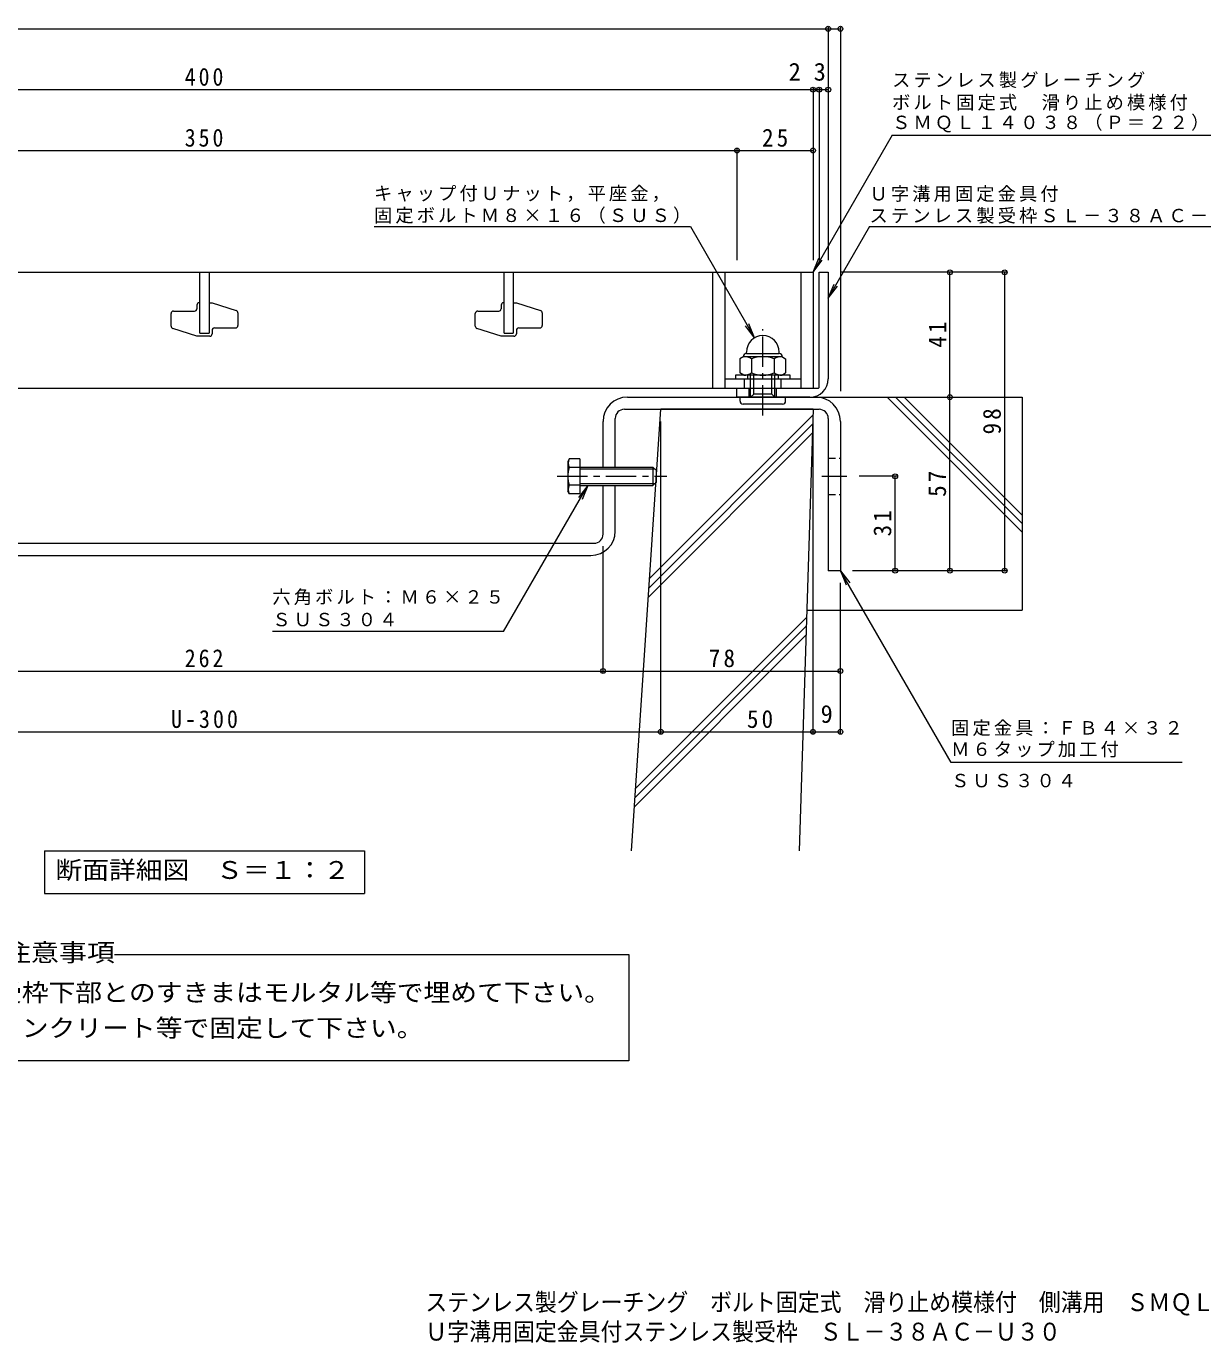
# Model space of a CAD drawing. Units: millimetres on the paper, enlarged 10 times, with parts at other scales. Extents: x -2184 to 2307, y -1959 to 1524.
# Drawn here: x -1134 to 800, y -1959 to 203 of the extents above; entities that cross this region are included whole.
import ezdxf
from ezdxf.enums import TextEntityAlignment as Align

# ---------------------------------------------------------------- set-up
doc = ezdxf.new("R2010")
doc.units = ezdxf.units.MM
doc.header["$LTSCALE"] = 10
doc.header["$PDMODE"] = 32
doc.header["$PDSIZE"] = 8
doc.linetypes.add('CHAIN1', pattern=[8, 5, -1, 1, -1])
doc.linetypes.add('DASHED1', pattern=[1.8, 1.2, -0.6])
for name, color, linetype, lineweight in [('D-1_躯体', 2, 'Continuous', 9), ('D-2_仕上', 3, 'Continuous', 9), ('D-4_文字', 7, 'Continuous', 9), ('D-5_建具', 7, 'Continuous', 9), ('D-6_間仕切', 6, 'Continuous', 5), ('D-8_ハッチ', 3, 'Continuous', 9), ('D-A_インテリア', 2, 'Continuous', 9), ('D-B_衛生陶器', 2, 'Continuous', 9)]:
    doc.layers.add(name, color=color, linetype=linetype, lineweight=lineweight)
doc.layers.add('F-0_F-0ﾚｲﾔ', color=2, linetype='Continuous')
doc.styles.add('ＭＳ ゴシック', font='')
doc.styles.get('ＭＳ ゴシック').set_extended_font_data('MS Gothic')

msp = doc.modelspace()

# ---------------------------------------------------------------- linework, layer by layer
at = {"layer": 'D-1_躯体'}
for p, q in [((169.31, -390.07), (169.31, -201.07)), ((169.31, -201.07), (184.31, -201.07)), ((184.31, -201.07), (184.31, -376.07)), ((54.31, -406.07), (54.31, -391.07)), ((99.31, -406.07), (99.31, -391.07))]:
    msp.add_line(p, q, dxfattribs=at)
msp.add_lwpolyline([(154.31, -406.07), (34.31, -406.07), (34.31, -391.07), (168.31, -391.07)], dxfattribs=at)
for centre, radius in [((154.31, -376.07), 30), ((168.31, -390.07), 1)]:
    msp.add_arc(centre, radius, 270, 0, dxfattribs=at)
at = {"layer": 'D-2_仕上'}
for p, q in [((-848.19, -301.07), (-848.19, -201.07)), ((-833.19, -201.07), (-833.19, -301.07)), ((-348.19, -301.07), (-348.19, -201.07)), ((-333.19, -201.07), (-333.19, -301.07)), ((-5.69, -201.07), (-5.69, -391.07)), ((14.31, -201.07), (14.31, -391.07)), ((139.31, -201.07), (139.31, -391.07)), ((-853.19, -255.07), (-853.19, -260.82)), ((-849.19, -251.07), (-848.19, -251.07)), ((-833.19, -251.07), (-828.19, -251.07)), ((-828.19, -251.07), (-788.46, -263.92)), ((-353.19, -255.07), (-353.19, -260.82)), ((-349.19, -251.07), (-348.19, -251.07)), ((-333.19, -251.07), (-328.19, -251.07)), ((-328.19, -251.07), (-288.46, -263.92)), ((-895.69, -289.41), (-895.69, -268.82)), ((-891.69, -264.82), (-857.19, -264.82)), ((-785.69, -267.73), (-785.69, -288.32)), ((-395.69, -289.41), (-395.69, -268.82)), ((-391.69, -264.82), (-357.19, -264.82)), ((-285.69, -267.73), (-285.69, -288.32)), ((-853.19, -306.07), (-892.92, -293.21)), ((-848.19, -301.07), (-833.19, -301.07)), ((-828.19, -296.32), (-828.19, -302.07)), ((-824.19, -292.32), (-789.69, -292.32)), ((-353.19, -306.07), (-392.92, -293.21)), ((-348.19, -301.07), (-333.19, -301.07)), ((-328.19, -296.32), (-328.19, -302.07)), ((-324.19, -292.32), (-289.69, -292.32)), ((-832.19, -306.07), (-853.19, -306.07)), ((-332.19, -306.07), (-353.19, -306.07)), ((14.31, -376.07), (139.31, -376.07)), ((46.81, -391.07), (46.81, -376.07)), ((106.81, -391.07), (106.81, -376.07)), ((-1840.69, -391.07), (159.31, -391.07))]:
    msp.add_line(p, q, dxfattribs=at)
msp.add_lwpolyline([(-1840.69, -201.07), (159.31, -201.07), (159.31, -391.07)], dxfattribs=at)
for centre, start, end in [((-849.19, -255.07), 90, 180), ((-349.19, -255.07), 90, 180), ((-891.69, -268.82), 90, 180), ((-857.19, -260.82), 270, 360), ((-789.69, -267.73), 0, 72.07208), ((-391.69, -268.82), 90, 180), ((-357.19, -260.82), 270, 360), ((-289.69, -267.73), 0, 72.07208), ((-891.69, -289.41), 180, 252.07208), ((-832.19, -302.07), 270, 0), ((-824.19, -296.32), 90, 180), ((-789.69, -288.32), 270, 0), ((-391.69, -289.41), 180, 252.07208), ((-332.19, -302.07), 270, 0), ((-324.19, -296.32), 90, 180), ((-289.69, -288.32), 270, 0)]:
    msp.add_arc(centre, 4, start, end, dxfattribs=at)
at = {"layer": 'D-4_文字'}
for p, q in [((-1865.69, 198.93), (184.31, 198.93)), ((184.31, 201.93), (184.31, -181.07)), ((184.31, 198.93), (204.31, 198.93)), ((204.31, 201.93), (204.31, -396.07)), ((-1840.69, 98.93), (159.31, 98.93)), ((159.31, 101.93), (159.31, -181.07)), ((159.31, 98.93), (169.31, 98.93)), ((169.31, 101.93), (169.31, -181.07)), ((169.31, 98.93), (184.31, 98.93)), ((34.31, 1.93), (34.31, -181.07)), ((-1715.69, -1.07), (34.31, -1.07)), ((34.31, -1.07), (159.31, -1.07)), ((477.31, -201.07), (204.31, -201.07)), ((384.31, -406.07), (384.31, -201.07)), ((474.31, -691.07), (474.31, -201.07)), ((384.31, -691.07), (384.31, -406.07)), ((-90.69, -958.74), (-90.69, -446.07)), ((159.31, -958.74), (159.31, -446.07)), ((297.31, -536.07), (234.88, -536.07)), ((294.31, -691.07), (294.31, -536.07)), ((-185.69, -858.85), (-185.69, -651.07)), ((477.31, -691.07), (224.31, -691.07)), ((204.31, -958.74), (204.31, -711.07)), ((-1495.69, -855.85), (-185.69, -855.85)), ((-185.69, -855.85), (204.31, -855.85)), ((-1590.69, -955.74), (-90.69, -955.74)), ((-90.69, -955.74), (159.31, -955.74)), ((159.31, -955.74), (204.31, -955.74))]:
    msp.add_line(p, q, dxfattribs=at)
for p in [(184.31, 198.93), (204.31, 198.93), (159.31, 98.93), (169.31, 98.93), (184.31, 98.93), (34.31, -1.07), (159.31, -1.07), (384.31, -201.07), (474.31, -201.07), (384.31, -406.07), (294.31, -536.07), (294.31, -691.07), (384.31, -691.07), (474.31, -691.07), (-185.69, -855.85), (204.31, -855.85), (-90.69, -955.74), (159.31, -955.74), (204.31, -955.74)]:
    msp.add_point(p, dxfattribs=at)
at = {"layer": 'D-5_建具'}
for p, q in [((289.22, 23.93), (914.24, 23.93)), ((-562.12, -126.07), (-42.12, -126.07)), ((-42.12, -126.07), (63.31, -308.69)), ((252.15, -126.07), (184.31, -243.57)), ((252.15, -126.07), (912.17, -126.07)), ((159.31, -201.07), (174.53, -181.23)), ((184.31, -243.57), (193.88, -220.47)), ((184.31, -243.57), (199.53, -223.73)), ((63.31, -308.69), (48.09, -288.85)), ((63.31, -308.69), (53.74, -285.59)), ((-210.64, -551.07), (-220.2, -574.17)), ((204.31, -691.07), (213.88, -714.17)), ((-349.2, -791.07), (-729.2, -791.07)), ((766.18, -1006.07), (386.18, -1006.07)), ((-1103.69, -1151.07), (-577.69, -1151.07)), ((-1103.69, -1151.07), (-1103.69, -1221.07)), ((-577.69, -1151.07), (-577.69, -1221.07)), ((-1103.69, -1221.07), (-577.69, -1221.07)), ((-988.33, -1321.69), (-143.4, -1321.69)), ((-143.4, -1321.69), (-143.4, -1496.3)), ((-143.4, -1496.3), (-1537.98, -1496.3))]:
    msp.add_line(p, q, dxfattribs=at)
for points in [[(289.22, 23.93), (159.31, -201.07), (168.88, -177.97)], [(-349.2, -791.07), (-210.64, -551.07), (-225.86, -570.9)], [(386.18, -1006.07), (204.31, -691.07), (219.53, -710.9)]]:
    msp.add_lwpolyline(points, dxfattribs=at)
at = {"layer": 'D-6_間仕切'}
for p, q in [((164.31, -406.07), (502.81, -406.07)), ((502.81, -627.98), (280.9, -406.07)), ((502.81, -613.84), (295.04, -406.07)), ((502.81, -599.7), (309.18, -406.07)), ((502.81, -406.07), (502.81, -756.07)), ((-139.02, -1151.07), (-90.69, -426.07)), ((159.31, -426.07), (-90.69, -426.07)), ((159.31, -426.07), (136.65, -1151.07)), ((-110.23, -719.26), (158.55, -450.48)), ((-109.22, -704.11), (159, -435.88)), ((-111.25, -734.41), (158.09, -465.08)), ((149, -756.07), (502.81, -756.07)), ((-132.19, -1048.54), (148.63, -767.71)), ((-134.21, -1078.84), (147.72, -796.91)), ((-133.2, -1063.69), (148.18, -782.31))]:
    msp.add_line(p, q, dxfattribs=at)
at = {"layer": 'D-8_ハッチ'}
for p, q in [((-145.69, -406.07), (164.31, -406.07)), ((-150.69, -426.07), (169.31, -426.07)), ((-185.69, -521.07), (-185.69, -446.07)), ((-165.69, -521.07), (-165.69, -441.07)), ((184.31, -441.07), (184.31, -691.07)), ((204.31, -446.07), (204.31, -691.07)), ((-185.69, -631.07), (-185.69, -551.07)), ((-165.69, -626.07), (-165.69, -551.07)), ((-1480.69, -646.07), (-200.69, -646.07)), ((-1475.69, -666.07), (-205.69, -666.07)), ((204.31, -691.07), (184.31, -691.07))]:
    msp.add_line(p, q, dxfattribs=at)
at = {"layer": 'D-8_ハッチ', "linetype": 'DASHED1'}
for p, q in [((184.31, -506.07), (204.31, -506.07)), ((184.31, -566.07), (204.31, -566.07))]:
    msp.add_line(p, q, dxfattribs=at)
at = {"layer": 'D-8_ハッチ', "color": 7, "linetype": 'CHAIN1'}
msp.add_line((173.6, -536.07), (214.88, -536.07), dxfattribs=at)
at = {"layer": 'D-8_ハッチ'}
for centre, radius, start, end in [((-145.69, -446.07), 40, 90, 180), ((164.31, -446.07), 40, 0, 90), ((-150.69, -441.07), 15, 90, 180), ((169.31, -441.07), 15, 0, 90), ((-205.69, -626.07), 40, 270, 0), ((-200.69, -631.07), 15, 270, 0)]:
    msp.add_arc(centre, radius, start, end, dxfattribs=at)
at = {"layer": 'D-A_インテリア'}
for p, q in [((-241.17, -507.2), (-243.69, -511.57)), ((-243.69, -511.57), (-243.69, -560.57)), ((-223.69, -507.2), (-241.17, -507.2)), ((-223.69, -507.2), (-223.69, -564.94)), ((-223.69, -521.63), (-241.17, -521.63)), ((-223.69, -521.07), (-103.69, -521.07)), ((-223.69, -524.07), (-100.69, -524.07)), ((-103.69, -521.07), (-98.69, -526.07)), ((-103.69, -521.07), (-103.69, -551.07)), ((-98.69, -526.07), (-98.69, -546.07)), ((-241.17, -564.94), (-243.69, -560.57)), ((-223.69, -550.5), (-241.17, -550.5)), ((-223.69, -548.07), (-100.69, -548.07)), ((-223.69, -551.07), (-103.69, -551.07)), ((-103.69, -551.07), (-98.69, -546.07)), ((-223.69, -564.94), (-241.17, -564.94))]:
    msp.add_line(p, q, dxfattribs=at)
at = {"layer": 'D-A_インテリア', "color": 7, "linetype": 'CHAIN1'}
msp.add_line((-261.19, -536.07), (-81.19, -536.07), dxfattribs=at)
at = {"layer": 'D-A_インテリア'}
for centre, radius, start, end in [((-228.67, -514.42), 14.43, 150.00001, 209.99999), ((-201.12, -536.07), 42.57, 160.18087, 199.81913), ((-228.67, -557.72), 14.43, 150.00001, 209.99999)]:
    msp.add_arc(centre, radius, start, end, dxfattribs=at)
at = {"layer": 'D-B_衛生陶器', "color": 7, "linetype": 'CHAIN1'}
msp.add_line((76.81, -436.48), (76.81, -294.44), dxfattribs=at)
at = {"layer": 'D-B_衛生陶器'}
for p, q in [((45.8, -339.57), (39.28, -343.33)), ((39.28, -343.33), (39.28, -366.31)), ((44.81, -339.57), (44.81, -340.14)), ((45.8, -339.57), (107.82, -339.57)), ((49.81, -334.57), (49.81, -332.07)), ((49.81, -334.57), (103.81, -334.57)), ((58.05, -343.33), (58.05, -366.31)), ((95.58, -343.33), (95.58, -366.31)), ((103.81, -334.57), (103.81, -332.07)), ((107.82, -339.57), (114.34, -343.33)), ((108.81, -339.57), (108.81, -340.14)), ((114.34, -343.33), (114.34, -366.31)), ((45.8, -370.07), (39.28, -366.31)), ((107.82, -370.07), (114.34, -366.31)), ((121.81, -370.07), (31.81, -370.07)), ((51.81, -370.07), (51.81, -376.07)), ((56.81, -406.07), (56.81, -370.07)), ((61.81, -401.07), (61.81, -370.07)), ((91.81, -401.07), (91.81, -370.07)), ((96.81, -406.07), (96.81, -370.07)), ((101.81, -370.07), (101.81, -376.07)), ((39.31, -412.57), (39.31, -406.07)), ((56.81, -406.07), (61.81, -401.07)), ((91.81, -401.07), (61.81, -401.07)), ((96.81, -406.07), (91.81, -401.07)), ((114.31, -412.57), (114.31, -406.07)), ((109.31, -417.57), (44.31, -417.57))]:
    msp.add_line(p, q, dxfattribs=at)
msp.add_lwpolyline([(31.81, -370.07), (31.81, -376.07), (121.81, -376.07), (121.81, -370.07)], dxfattribs=at)
for centre, radius, start, end in [((76.81, -332.07), 27, 0, 180), ((49.81, -339.57), 5, 90, 180), ((45.8, -361.38), 21.82, 55.84651, 90.00017), ((76.81, -388.24), 48.67, 67.32404, 112.67596), ((107.82, -361.38), 21.82, 89.99983, 124.15349), ((103.81, -339.57), 5, 0, 90), ((45.8, -348.25), 21.82, 269.99983, 304.15349), ((76.81, -321.4), 48.67, 247.32404, 292.67596), ((107.82, -348.25), 21.82, 235.84651, 270.00017), ((44.31, -412.57), 5, 180, 270), ((109.31, -412.57), 5, 270, 0)]:
    msp.add_arc(centre, radius, start, end, dxfattribs=at)

# ---------------------------------------------------------------- texts
at = {"layer": 'D-4_文字', "color": 2, "style": 'ＭＳ ゴシック'}
for s, p in [('2', (119.32, 104.93)), ('3', (160.49, 104.93)), ('9', (171.81, -949.74))]:
    msp.add_text(s, height=29.33, dxfattribs=at).set_placement(p, align=Align.BOTTOM_LEFT)
at = {"layer": 'D-4_文字', "color": 2, "char_height": 29.33, "attachment_point": 7, "style": 'ＭＳ ゴシック'}
for s, insert in [('\\T1.27;\\W0.9;400', (-873.19, 104.93)), ('\\T1.27;\\W0.9;350', (-873.19, 4.93)), ('\\T1.27;\\W0.95;25', (75.56, 4.93)), ('\\T1.27;\\W0.9;262', (-873.19, -849.85)), ('\\T1.27;\\W0.95;78', (-11.94, -849.85)), ('\\T1.28;\\W0.9;U-300', (-895.69, -949.74)), ('\\T1.27;\\W0.95;50', (50.69, -949.74))]:
    msp.add_mtext(s, dxfattribs=dict(at, insert=insert))
at = {"layer": 'D-4_文字', "color": 2, "char_height": 29.33, "attachment_point": 7, "rotation": 90, "style": 'ＭＳ ゴシック'}
for s, insert in [('\\T1.27;\\W0.95;41', (378.31, -324.82)), ('\\T1.27;\\W0.95;98', (468.31, -467.32)), ('\\T1.27;\\W0.95;57', (378.31, -569.82)), ('\\T1.27;\\W0.95;31', (288.31, -634.82))]:
    msp.add_mtext(s, dxfattribs=dict(at, insert=insert))
at = {"layer": 'D-5_建具', "color": 2, "style": 'ＭＳ ゴシック'}
for s, width, p in [('断面詳細図\u3000Ｓ＝１：２', 1.1, (-1085.69, -1206.07)), ('受枠施工時の注意事項', 1.15, (-1448.01, -1341.53)), ('Ｕ字溝上端部と受枠下部とのすきまはモルタル等で埋めて下さい。', 1.1, (-1493.01, -1407.23)), ('固定金具は必ずコンクリート等で固定して下さい。', 1.1, (-1493.01, -1465.54))]:
    msp.add_text(s, height=29.33, dxfattribs=dict(at, width=width)).set_placement(p, align=Align.BOTTOM_LEFT)
at = {"layer": 'D-5_建具', "char_height": 21.99, "attachment_point": 7, "style": 'ＭＳ ゴシック'}
for s, insert in [('\\T1.17;ステンレス製グレーチング', (289.24, 101.42)), ('\\T1.17;ボルト固定式\u3000滑り止め模様付\u3000側溝用', (289.24, 64.44)), ('\\T1.17;ＳＭＱＬ１４０３８（Ｐ＝２２）', (289.24, 28.69)), ('\\T1.17;キャップ付Ｕナット，平座金，', (-562.12, -85.56)), ('\\T1.17;Ｕ字溝用固定金具付', (252.17, -85.56)), ('\\T1.17;固定ボルトＭ８×１６（ＳＵＳ）', (-562.12, -121.31)), ('\\T1.17;ステンレス製受枠ＳＬ－３８ＡＣ－Ｕ３０', (252.17, -121.31)), ('\\T1.17;六角ボルト：Ｍ６×２５', (-729.2, -747.73)), ('\\T1.17;ＳＵＳ３０４', (-729.2, -782.73)), ('\\T1.17;固定金具：ＦＢ４×３２', (386.18, -962.73)), ('\\T1.17;Ｍ６タップ加工付', (386.18, -997.73)), ('\\T1.17;ＳＵＳ３０４', (386.18, -1047.17))]:
    msp.add_mtext(s, dxfattribs=dict(at, insert=insert))
at = {"layer": 'F-0_F-0ﾚｲﾔ', "style": 'ＭＳ ゴシック', "width": 0.9}
for s, p in [('ステンレス製グレーチング\u3000ボルト固定式\u3000滑り止め模様付\u3000側溝用\u3000ＳＭＱＬ\u3000１４０３８（Ｐ＝２２）', (-477.83, -1915.86)), ('Ｕ字溝用固定金具付ステンレス製受枠\u3000ＳＬ－３８ＡＣ－Ｕ３０', (-477.83, -1964.32))]:
    msp.add_text(s, height=29.33, dxfattribs=at).set_placement(p, align=Align.BOTTOM_LEFT)

doc.saveas('drawing.dxf')
